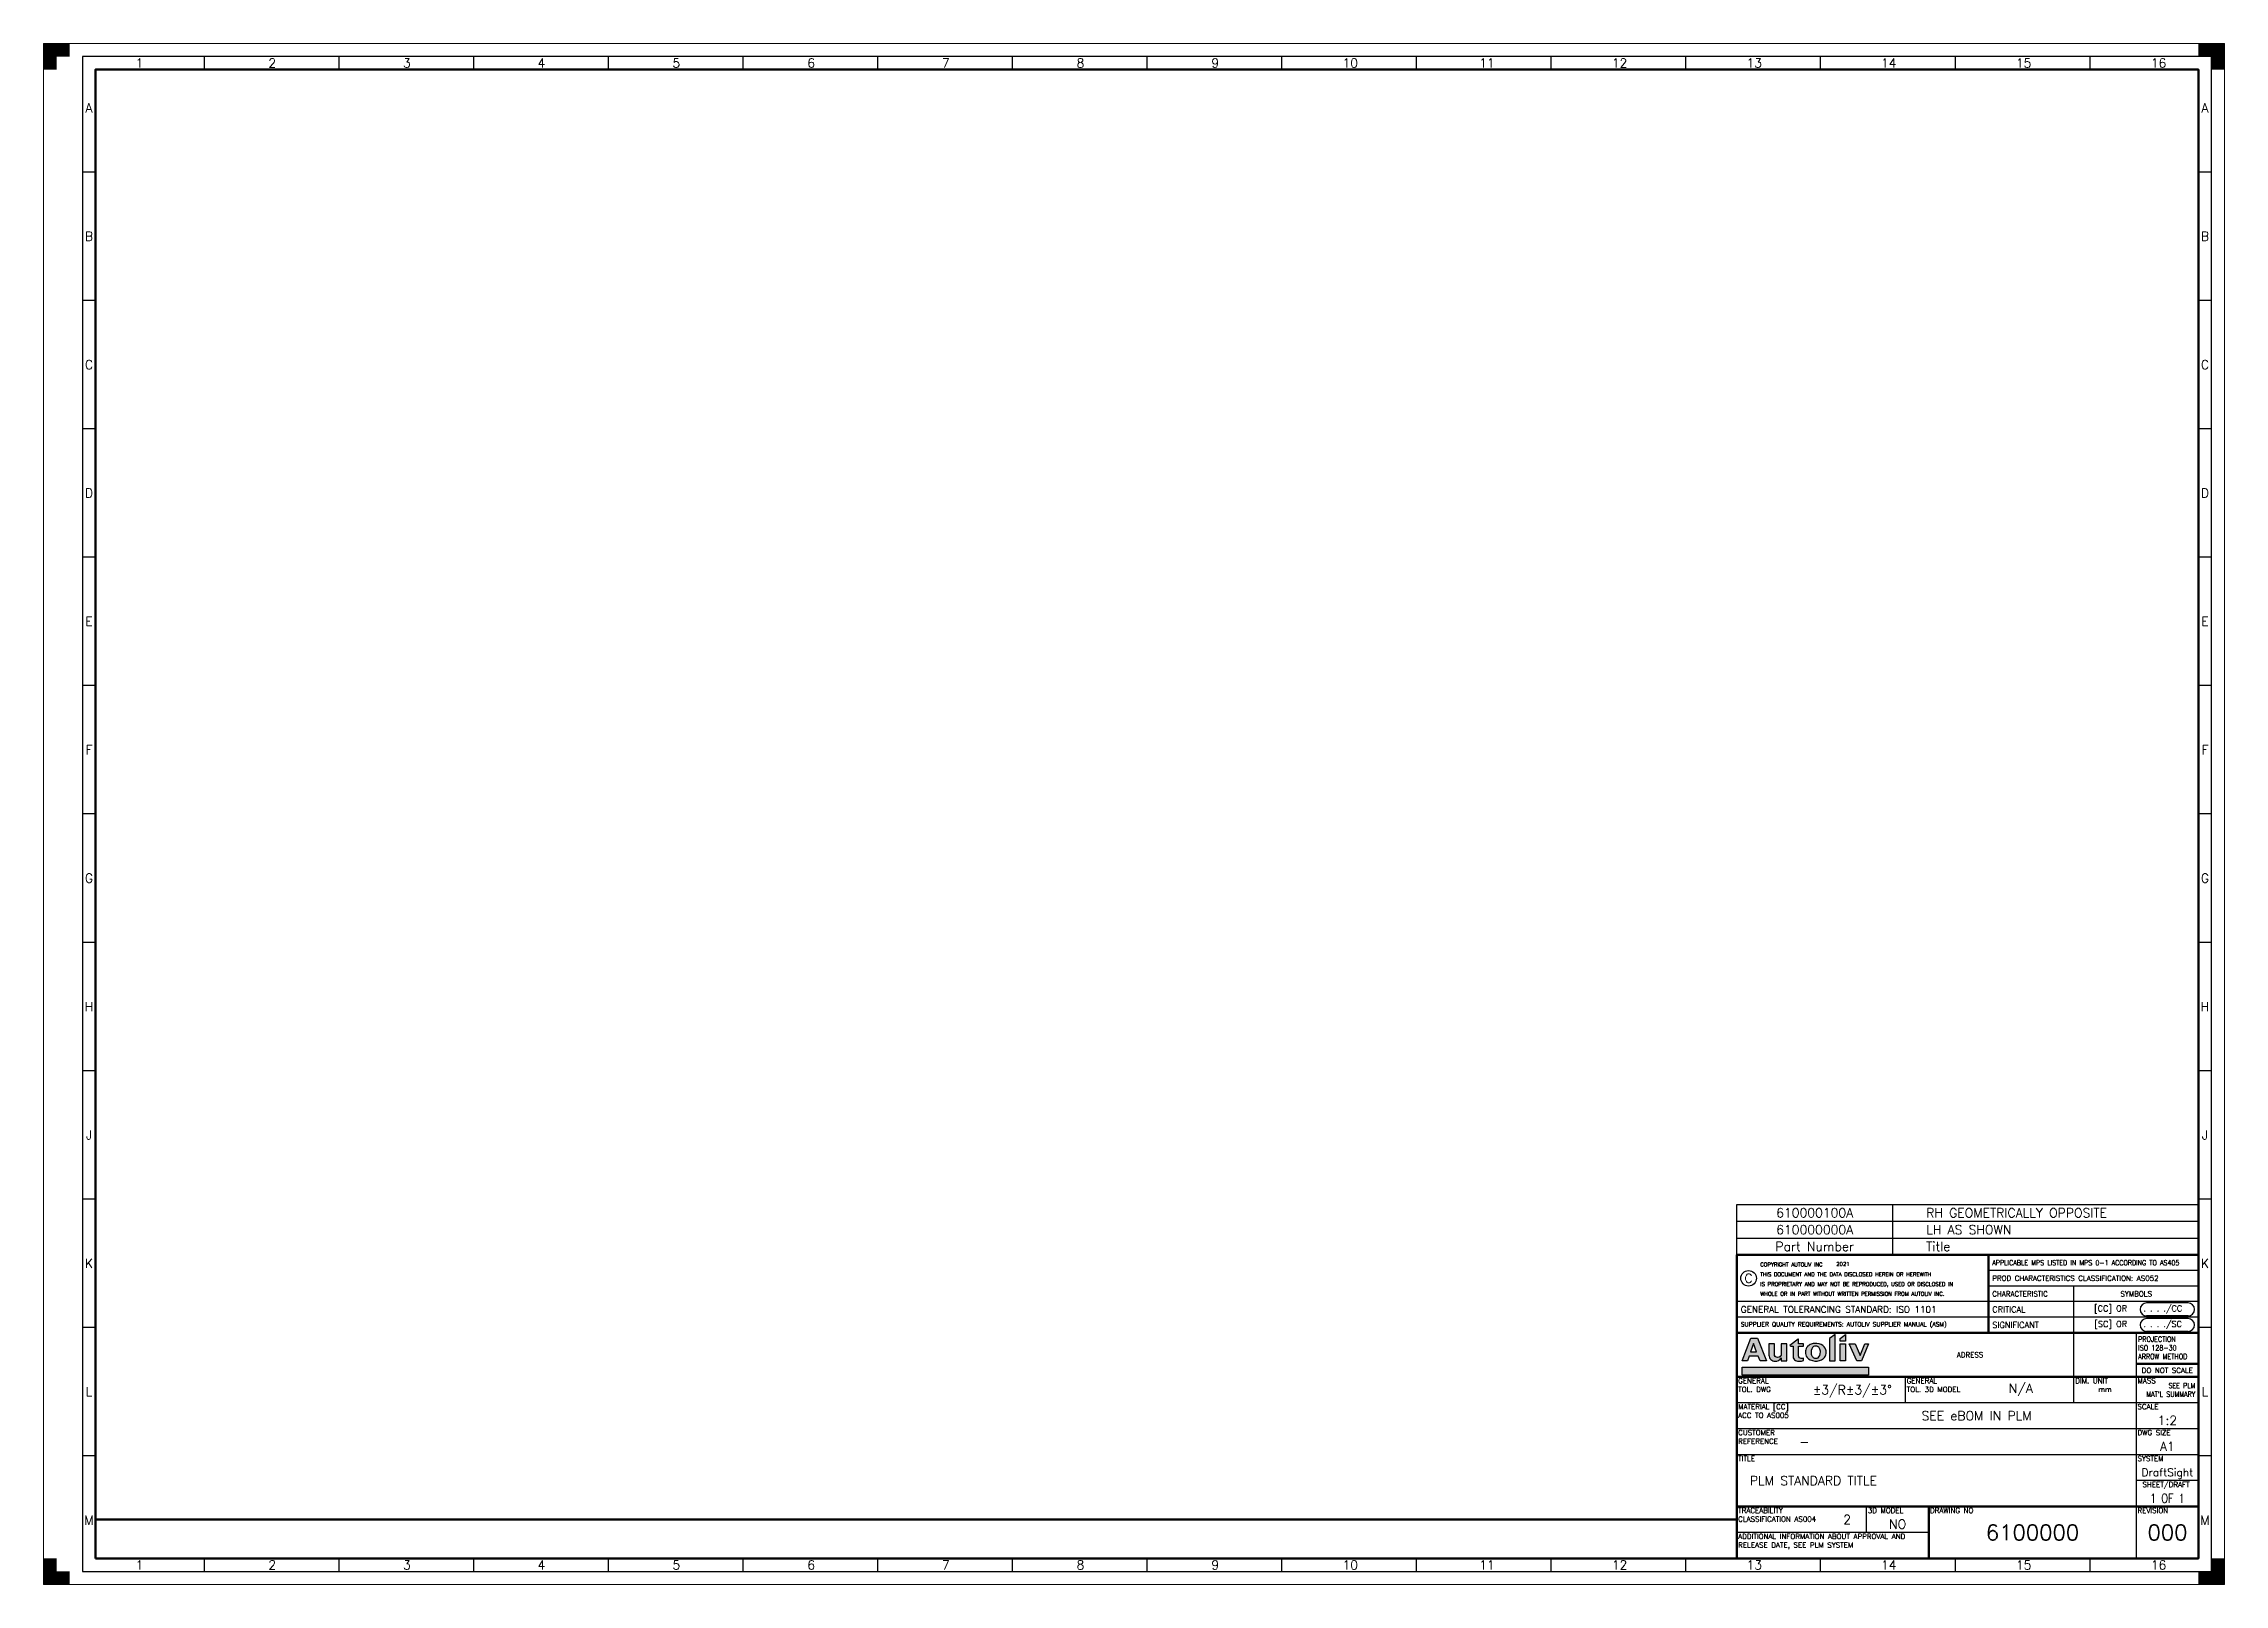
# Paper-space layout 'A1' of a CAD drawing. Header units: millimetres. Extents: x 0 to 841, y 0 to 594.
import ezdxf
from ezdxf.enums import TextEntityAlignment as Align

# ---------------------------------------------------------------- set-up
doc = ezdxf.new("R2010")
doc.units = ezdxf.units.MM
doc.layers.get('0').update_dxf_attribs({"lineweight": 25})
doc.layers.add('10 - EDGE VISIBLE', color=7, linetype='Continuous', lineweight=50)
doc.layers.add('32 - TEXT', color=7, linetype='Continuous', lineweight=25)
doc.styles.add('Header', font='simplex.shx', dxfattribs={"height": 5})
doc.styles.get("Standard").update_dxf_attribs({"font": 'simplex.shx', "height": 3.5})
doc.styles.add('standard 0.8', font='simplex.shx', dxfattribs={"width": 0.8, "height": 3.5})

# ---------------------------------------------------------------- blocks, each defined once
blk = doc.blocks.new('*U5')
at = {"layer": '32 - TEXT'}
for p, q in [((-178, 0), (-178, 6.5)), ((-178, 6.5), (0, 6.5)), ((-118, 6.5), (-118, 0))]:
    blk.add_line(p, q, dxfattribs=at)
at = {"layer": '32 - TEXT', "flags": 8}
blk.add_attdef('PART_NO', text='', height=3.5, dxfattribs=at).set_placement((-148, 3.25), align=Align.MIDDLE_CENTER)
blk.add_attdef('NAME_001', text='', height=3.5, dxfattribs=at).set_placement((-105, 5), align=Align.TOP_LEFT)
blk = doc.blocks.new('Part No_v3')
at = {"layer": '32 - TEXT'}
for p, q in [((-178, 0), (-178, 13)), ((-178, 13), (0, 13)), ((-118, 13), (-118, 0)), ((-178, 6.5), (0, 6.5))]:
    blk.add_line(p, q, dxfattribs=at)
at = {"layer": '32 - TEXT', "char_height": 3.5, "width": 60}
for s, insert, attachment_point in [('Part Number', (-148, 3.25), 5), ('Title', (-105, 3.25), 4)]:
    blk.add_mtext(s, dxfattribs=dict(at, insert=insert, attachment_point=attachment_point))
at = {"layer": '32 - TEXT', "flags": 8}
blk.add_attdef('PART_NO', text='', height=3.5, dxfattribs=at).set_placement((-148, 9.75), align=Align.MIDDLE_CENTER)
blk.add_attdef('NAME_001', text='', height=3.5, dxfattribs=at).set_placement((-105, 11.5), align=Align.TOP_LEFT)
blk = doc.blocks.new('ALV_A1')
at = {"layer": '10 - EDGE VISIBLE'}
blk.add_line((653, 25), (20, 25), dxfattribs=at)
blk.add_lwpolyline([(20, 10), (831, 10), (831, 584), (20, 584)], close=True, dxfattribs=at)
at = {"layer": '32 - TEXT'}
for p, q in [((61.87, 589), (61.87, 584)), ((113.82, 589), (113.82, 584)), ((165.76, 589), (165.76, 584)), ((217.7, 589), (217.7, 584)), ((269.64, 589), (269.64, 584)), ((321.58, 589), (321.58, 584)), ((373.52, 589), (373.52, 584)), ((425.47, 589), (425.47, 584)), ((477.41, 589), (477.41, 584)), ((529.35, 589), (529.35, 584)), ((581.29, 589), (581.29, 584)), ((633.23, 589), (633.23, 584)), ((685.17, 589), (685.17, 584)), ((737.12, 589), (737.12, 584)), ((789.06, 589), (789.06, 584)), ((20, 544.5), (15, 544.5)), ((836, 544.5), (831, 544.5)), ((20, 495), (15, 495)), ((836, 495), (831, 495)), ((20, 445.5), (15, 445.5)), ((836, 445.5), (831, 445.5)), ((20, 396), (15, 396)), ((836, 396), (831, 396)), ((20, 346.5), (15, 346.5)), ((836, 346.5), (831, 346.5)), ((20, 297), (15, 297)), ((836, 297), (831, 297)), ((20, 247.5), (15, 247.5)), ((836, 247.5), (831, 247.5)), ((20, 198), (15, 198)), ((836, 198), (831, 198)), ((20, 148.5), (15, 148.5)), ((836, 148.5), (831, 148.5)), ((20, 99), (15, 99)), ((836, 99), (831, 99)), ((20, 49.5), (15, 49.5)), ((836, 49.5), (831, 49.5)), ((61.87, 10), (61.87, 5)), ((113.82, 10), (113.82, 5)), ((165.76, 10), (165.76, 5)), ((217.7, 10), (217.7, 5)), ((269.64, 10), (269.64, 5)), ((321.58, 10), (321.58, 5)), ((373.52, 10), (373.52, 5)), ((425.47, 10), (425.47, 5)), ((477.41, 10), (477.41, 5)), ((529.35, 10), (529.35, 5)), ((581.29, 10), (581.29, 5)), ((633.23, 10), (633.23, 5)), ((685.17, 10), (685.17, 5)), ((737.12, 10), (737.12, 5)), ((789.06, 10), (789.06, 5))]:
    blk.add_line(p, q, dxfattribs=at)
at = {"layer": '32 - TEXT', "lineweight": 18}
blk.add_lwpolyline([(0, 594), (0, 0), (841, 0), (841, 594)], close=True, dxfattribs=at)
at = {"layer": '32 - TEXT'}
blk.add_lwpolyline([(836, 589), (15, 589), (15, 5), (836, 5)], close=True, dxfattribs=at)
at = {"layer": '32 - TEXT', "lineweight": 5}
for points in [[(5, 589), (10, 589), (0, 594), (10, 594)], [(5, 589), (0, 594), (5, 584), (0, 584)], [(841, 594), (836, 589), (831, 594), (831, 589)], [(841, 594), (841, 584), (836, 589), (836, 584)], [(5, 5), (5, 10), (0, 0), (0, 10)], [(841, 0), (841, 10), (836, 5), (836, 10)], [(5, 5), (0, 0), (10, 5), (10, 0)], [(841, 0), (836, 5), (831, 0), (831, 5)]]:
    blk.add_solid(points, dxfattribs=at)
at = {"layer": '32 - TEXT', "style": 'Header', "width": 0.98819}
for s, p in [('1', (35.49, 584.75)), ('2', (86.69, 584.75)), ('3', (138.63, 584.75)), ('4', (190.49, 584.75)), ('5', (242.52, 584.75)), ('6', (294.54, 584.75)), ('7', (346.4, 584.75)), ('8', (398.34, 584.75)), ('9', (450.37, 584.75)), ('10', (500.91, 584.75)), ('11', (553.59, 584.75)), ('12', (604.79, 584.75)), ('13', (656.73, 584.75)), ('14', (708.59, 584.75)), ('15', (760.62, 584.75)), ('16', (812.64, 584.75)), ('1', (35.49, 5.75)), ('2', (86.69, 5.75)), ('3', (138.63, 5.75)), ('4', (190.49, 5.75)), ('5', (242.52, 5.75)), ('6', (294.54, 5.75)), ('7', (346.4, 5.75)), ('8', (398.34, 5.75)), ('9', (450.37, 5.75)), ('10', (500.91, 5.75)), ('11', (553.59, 5.75)), ('12', (604.79, 5.75)), ('13', (656.73, 5.75)), ('14', (708.59, 5.75)), ('15', (760.62, 5.75)), ('16', (812.64, 5.75))]:
    blk.add_text(s, height=3.5, dxfattribs=at).set_placement(p)
for s, p in [('A', (17.5, 567.5)), ('A', (833.5, 567.5)), ('B', (17.5, 518)), ('B', (833.5, 518)), ('C', (17.5, 468.5)), ('C', (833.5, 468.5)), ('D', (17.5, 419)), ('D', (833.5, 419)), ('E', (17.5, 369.5)), ('E', (833.5, 369.5)), ('F', (17.5, 320)), ('F', (833.5, 320)), ('G', (17.5, 270.5)), ('G', (833.5, 270.5)), ('H', (17.5, 221)), ('H', (833.5, 221)), ('J', (17.5, 171.5)), ('J', (833.5, 171.5)), ('K', (17.5, 122)), ('K', (833.5, 122)), ('L', (17.5, 72.5)), ('L', (833.5, 72.5)), ('M', (17.5, 23)), ('M', (833.5, 23))]:
    blk.add_text(s, height=3.5, dxfattribs=at).set_placement(p, align=Align.CENTER)
blk = doc.blocks.new('ALV_TITLE_BLOCK')
at = {"layer": '32 - TEXT'}
h = blk.add_hatch(color=256, dxfattribs=at)
h.paths.add_polyline_path([(-170.02, 84.95), (-172.57, 84.95), (-176, 76.18), (-173.94, 76.18), (-173.29, 78.02), (-169.75, 78.02), (-169.04, 76.18), (-166.64, 76.18)])
h.paths.add_polyline_path([(-170.38, 79.66), (-172.71, 79.66), (-171.59, 82.8)], flags=16)
h.paths.add_polyline_path([(-163.55, 82.79), (-165.64, 82.79), (-165.64, 78.4, 0.415654), (-163.26, 76.03, 0.266964), (-160.86, 77.31), (-160.86, 76.18), (-158.73, 76.18), (-158.73, 82.79), (-160.86, 82.79), (-160.86, 78.84, -0.414215), (-162.19, 77.5), (-162.39, 77.5, -0.414212), (-163.55, 78.67)])
h.paths.add_polyline_path([(-154.22, 81.86), (-152.33, 81.86), (-152.33, 82.79), (-154.22, 82.79), (-154.22, 84.5, 0.629411), (-154.38, 84.58), (-157.53, 82.06, 0.277351), (-157.23, 81.86), (-156.3, 81.86), (-156.3, 77.71, 0.294635), (-155.44, 76.37, 0.052174), (-154.61, 76.1, 0.052779), (-153.95, 76.03, 0.082763), (-152.33, 76.3), (-152.33, 77.26, -0.098418), (-153.21, 77.06, -0.404443), (-154.22, 78.1)])
h.paths.add_polyline_path([(-143.71, 80.48), (-143.92, 81.05), (-144.28, 81.6), (-144.81, 82.08), (-145.48, 82.48), (-146.28, 82.77), (-147.16, 82.92), (-148.07, 82.92), (-148.52, 82.85), (-148.96, 82.75), (-149.37, 82.62), (-149.76, 82.44), (-150.12, 82.24), (-150.44, 82.02), (-150.71, 81.77), (-150.95, 81.5), (-151.14, 81.23), (-151.3, 80.94), (-151.45, 80.48, 0.106614), (-151.45, 78.54), (-151.24, 77.97), (-150.88, 77.43), (-150.35, 76.94), (-149.68, 76.54), (-148.88, 76.25), (-148, 76.1), (-147.09, 76.1), (-146.64, 76.17), (-146.2, 76.27), (-145.79, 76.41), (-145.4, 76.58), (-145.04, 76.78), (-144.72, 77), (-144.45, 77.25), (-144.21, 77.52), (-144.02, 77.79), (-143.86, 78.08), (-143.71, 78.54, 0.106723)])
h.paths.add_polyline_path([(-149.39, 79.43), (-149.33, 80.16), (-149.13, 80.81), (-148.82, 81.31), (-148.46, 81.64), (-148.06, 81.81, -0.108708), (-147.1, 81.81), (-146.85, 81.73), (-146.64, 81.6), (-146.45, 81.43), (-146.27, 81.21), (-146.1, 80.96), (-145.97, 80.65), (-145.86, 80.32), (-145.8, 79.96), (-145.77, 79.59), (-145.83, 78.86), (-146.03, 78.22), (-146.34, 77.71), (-146.7, 77.38), (-147.1, 77.21, -0.108718), (-148.06, 77.21), (-148.31, 77.3), (-148.52, 77.42), (-148.71, 77.59), (-148.89, 77.81), (-149.06, 78.07), (-149.19, 78.37), (-149.3, 78.7), (-149.36, 79.06)], flags=16)
h.paths.add_polyline_path([(-140.13, 86.32), (-142.24, 84.75), (-142.24, 76.18), (-140.13, 76.18)])
h.paths.add_polyline_path([(-136.06, 82.79), (-138.17, 82.79), (-138.17, 76.18), (-136.06, 76.18)])
h.paths.add_polyline_path([(-136.06, 86.32), (-138.17, 84.75), (-138.17, 83.77), (-136.06, 83.77)])
h.paths.add_polyline_path([(-132.42, 82.79), (-134.64, 82.79), (-131.8, 76.18), (-129.99, 76.18), (-127.24, 82.79), (-128.61, 82.79), (-130.48, 78.29)])
h.paths.add_polyline_path([(-127.24, 73.68), (-176, 73.68), (-176, 70.68), (-127.24, 70.68)])
at = {"layer": '10 - EDGE VISIBLE'}
for p, q in [((-178, 0), (-178, 117)), ((-178, 117), (0, 117)), ((-81, 87), (-81, 117)), ((0, 117), (0, 0)), ((0, 87), (-178, 87)), ((0, 70), (-178, 70)), ((0, 75), (-24, 75)), ((0, 20), (-178, 20)), ((-104, 0), (-104, 20)), ((0, 0), (-178, 0))]:
    blk.add_line(p, q, dxfattribs=at)
at = {"layer": '32 - TEXT'}
for p, q in [((0, 111), (-81, 111)), ((0, 105), (-81, 105)), ((-48, 60), (-48, 105)), ((0, 99), (-178, 99)), ((0, 93), (-178, 93)), ((-4, 98.5), (-20, 98.5)), ((-4, 93.5), (-20, 93.5)), ((-24, 87), (-24, 0)), ((-4, 92.5), (-20, 92.5)), ((-4, 87.5), (-20, 87.5)), ((-113, 60), (-113, 70)), ((0, 60), (-178, 60)), ((0, 50), (-178, 50)), ((0, 40), (-178, 40)), ((0, 30), (-24, 30)), ((-128, 10), (-128, 20)), ((-104, 10), (-178, 10))]:
    blk.add_line(p, q, dxfattribs=at)
for points in [[(-170.02, 84.95), (-166.64, 76.18), (-169.04, 76.18), (-169.75, 78.02), (-173.29, 78.02), (-173.94, 76.18), (-176, 76.18), (-172.57, 84.95)], [(-142.24, 76.18), (-140.13, 76.18), (-140.13, 86.32), (-142.24, 84.75)], [(-136.06, 86.32), (-136.06, 83.77), (-138.17, 83.77), (-138.17, 84.75)], [(-171.59, 82.8), (-172.71, 79.66), (-170.38, 79.66)], [(-136.06, 82.79), (-136.06, 76.18), (-138.17, 76.18), (-138.17, 82.79)], [(-132.42, 82.79), (-130.48, 78.29), (-128.61, 82.79), (-127.24, 82.79), (-129.99, 76.18), (-131.8, 76.18), (-134.64, 82.79)], [(-127.24, 73.68), (-127.24, 70.68), (-176, 70.68), (-176, 73.68)]]:
    blk.add_lwpolyline(points, close=True, dxfattribs=at)
for points in [[(-153.95, 76.03, 0.082763), (-152.33, 76.3), (-152.33, 77.26, -0.098418), (-153.21, 77.06, -0.404443), (-154.22, 78.1), (-154.22, 81.86), (-152.33, 81.86), (-152.33, 82.79), (-154.22, 82.79), (-154.22, 84.5, 0.629411), (-154.38, 84.58), (-157.53, 82.06, 0.302776), (-157.2, 81.86), (-156.3, 81.86), (-156.3, 77.71, 0.29723), (-155.42, 76.37, 0.051336), (-154.61, 76.1, 0.052779)], [(-165.64, 82.79), (-165.64, 78.4, 0.415654), (-163.26, 76.03, 0.266964), (-160.86, 77.31), (-160.86, 76.18), (-158.73, 76.18), (-158.73, 82.79), (-160.86, 82.79), (-160.86, 78.84, -0.414215), (-162.19, 77.5), (-162.39, 77.5, -0.414212), (-163.55, 78.67), (-163.55, 82.79)], [(-143.71, 78.54, 0.106723), (-143.71, 80.48), (-143.92, 81.05), (-144.28, 81.6), (-144.81, 82.08), (-145.48, 82.48), (-146.28, 82.77), (-147.16, 82.92), (-148.07, 82.92), (-148.52, 82.85), (-148.96, 82.75), (-149.37, 82.62), (-149.76, 82.44), (-150.12, 82.24), (-150.44, 82.02), (-150.71, 81.77), (-150.95, 81.5), (-151.14, 81.23), (-151.3, 80.94), (-151.45, 80.48, 0.106614), (-151.45, 78.54), (-151.24, 77.97), (-150.88, 77.43), (-150.35, 76.94), (-149.68, 76.54), (-148.88, 76.25), (-148, 76.1), (-147.09, 76.1), (-146.64, 76.17), (-146.2, 76.27), (-145.79, 76.41), (-145.4, 76.58), (-145.04, 76.78), (-144.72, 77), (-144.45, 77.25), (-144.21, 77.52), (-144.02, 77.79), (-143.86, 78.08)], [(-147.1, 77.21), (-146.7, 77.38), (-146.34, 77.71), (-146.03, 78.22), (-145.83, 78.86), (-145.77, 79.59), (-145.8, 79.96), (-145.86, 80.32), (-145.97, 80.65), (-146.1, 80.96), (-146.27, 81.21), (-146.45, 81.43), (-146.64, 81.6), (-146.85, 81.73), (-147.1, 81.81, 0.108708), (-148.06, 81.81), (-148.46, 81.64), (-148.82, 81.31), (-149.13, 80.81), (-149.33, 80.16), (-149.39, 79.43), (-149.36, 79.06), (-149.3, 78.7), (-149.19, 78.37), (-149.06, 78.07), (-148.89, 77.81), (-148.71, 77.59), (-148.52, 77.42), (-148.31, 77.3), (-148.06, 77.21, 0.108718)]]:
    blk.add_lwpolyline(points, format="xyb", close=True, dxfattribs=at)
blk.add_lwpolyline([(-165.64, 78.4), (-165.64, 78.4)], dxfattribs=at)
blk.add_circle((-173.5, 108), 3, dxfattribs=at)
for centre, start, end in [((-20, 96), 90, 270), ((-4, 96), 270, 90), ((-20, 90), 90, 270), ((-4, 90), 270, 90)]:
    blk.add_arc(centre, 2.5, start, end, dxfattribs=at)
at = {"flags": 8}
blk.add_attdef('YEAR', (-139.65, 112.78), '', height=1.5, dxfattribs=at)
at = {"layer": '32 - TEXT'}
for s, insert, char_height, width, attachment_point in [('C', (-173.5, 108), 3.5, 6, 5), ('\\pxsm1.5,ql;COPYRIGHT AUTOLIV INC  \\PTHIS DOCUMENT AND THE DATA DISCLOSED HEREIN OR HEREWITH \\PIS PROPRIETARY AND MAY NOT BE REPRODUCED, USED OR DISCLOSED IN \\PWHOLE OR IN PART WITHOUT WRITTEN PERMISSION FROM AUTOLIV INC.', (-125.75, 107.65), 1.5, 86.5, 5), ('{\\W0.8;APPLICABLE MPS LISTED IN MPS 0-1 ACCORDING TO AS405}', (-79.5, 114), 2, 81, 4), ('CHARACTERISTIC', (-79.5, 102), 2, 33, 4), ('PROD CHARACTERISTICS CLASSIFICATION: AS052', (-79.5, 108), 2, 81, 4), ('SYMBOLS', (-24, 102), 2, 33, 5), ('\\pxql;GENERAL TOLERANCING STANDARD: ISO 1101', (-176.5, 96), 2.5, 99.7153, 4), ('CRITICAL', (-79.5, 96), 2.3, 31.5, 4), ('[CC] OR    . . . ./CC', (-23.25, 96), 2.3, 43.5, 5), ('\\pxql;SUPPLIER QUALITY REQUIREMENTS: AUTOLIV SUPPLIER MANUAL (ASM)', (-176.5, 90), 1.7, 99.7153, 4), ('SIGNIFICANT', (-79.5, 90), 2.3, 31.5, 4), ('[SC] OR    . . . ./SC', (-23.25, 90), 2.3, 43.5, 5), ('\\pxql;{\\W0.9;PROJECTION\\PISO 128-30\\PARROW METHOD}', (-23.24, 85.51), 2, 24, 1), ('\\pxql;GENERAL \\PTOL. DWG', (-177.5, 69.5), 2, 22, 1), ('\\pxql;GENERAL\\PTOL. 3D MODEL', (-112.5, 69.5), 2, 27.3945, 1), ('N/A', (-68.5, 65), 3.5, 41, 5), ('DIM. UNIT\\P\\pxqc;mm', (-47.5, 69.5), 2, 23, 1), ('\\pxql;MASS', (-23.5, 69.5), 2, 22, 1), ('\\pxqc;DO NOT SCALE', (-12, 72.5), 2, 24, 5), ('\\pxql;MATERIAL [CC]\\PACC TO AS005', (-177.5, 59.5), 2, 27.6296, 1), ('\\pxql;SCALE', (-23.5, 59.5), 2, 22, 1), ('\\pxql;CUSTOMER\\PREFERENCE', (-177.5, 49.5), 2, 22, 1), ('\\pxql;DWG SIZE', (-23.5, 49.5), 2, 22, 1), ('\\pxql;TITLE', (-177.5, 39.5), 2, 22, 1), ('\\pxql;SYSTEM', (-23.5, 39.5), 2, 22, 1), ('\\pxqc;SHEET/DRAFT', (-23.5, 29.5), 2, 22, 1), ('\\pxql;TRACEABILITY\\PCLASSIFICATION AS004', (-177.5, 19.5), 2, 38.3521, 1), ('\\pxql;3D MODEL', (-127.5, 19.5), 2, 22, 1), ('\\pxql;DRAWING NO', (-103.5, 19.5), 2, 22, 1), ('\\pxql;REVISION', (-23.5, 19.5), 2, 22, 1), ('\\pxql;ADDITIONAL INFORMATION ABOUT APPROVAL AND RELEASE DATE, SEE PLM SYSTEM', (-177.5, 9.5), 2, 72.5007, 1)]:
    blk.add_mtext(s, dxfattribs=dict(at, insert=insert, char_height=char_height, width=width, attachment_point=attachment_point))
at = {"layer": '32 - TEXT', "insert": (-23.2, 70.96), "char_height": 2, "width": 22, "attachment_point": 1, "style": 'standard 0.8'}
blk.add_mtext("\\pxqr;\\PSEE PLM\\PMAT'L SUMMARY", dxfattribs=at)
at = {"layer": '32 - TEXT', "flags": 8}
for tag, height, p in [('NUM_CC', 2.3, (-53.5, 96)), ('NUM_SC', 2.3, (-53.5, 90)), ('ADRESS_001', 2, (-87.62, 78.5)), ('TOL', 3.5, (-133.5, 65)), ('MATERIAL', 3.5, (-85.56, 55)), ('SCALE', 3.5, (-12, 53.2)), ('DWG_SIZE', 3.5, (-12, 43.2)), ('SYSTEM', 3, (-12, 33.2)), ('TRACE', 3.5, (-135.5, 15)), ('3D', 3.5, (-116, 13.2)), ('DWG_NO', 6, (-64, 10)), ('REV', 6, (-12, 10))]:
    blk.add_attdef(tag, text='', height=height, dxfattribs=at).set_placement(p, align=Align.MIDDLE_CENTER)
for tag, p in [('CUST_REF', (-154, 45)), ('TITLE_001', (-173, 30))]:
    blk.add_attdef(tag, text='', height=3.5, dxfattribs=at).set_placement(p, align=Align.MIDDLE_LEFT)
at = {"layer": '32 - TEXT', "width": 0.8, "flags": 8}
blk.add_attdef('SH', text='', height=3.5, dxfattribs=at).set_placement((-12, 23.2), align=Align.MIDDLE_CENTER)

psp = doc.layouts.new('A1')

# ---------------------------------------------------------------- block references
ref = psp.add_blockref('ALV_TITLE_BLOCK', (831, 10))
ref.add_attrib('DWG_NO', '6100000', dxfattribs={"layer": '32 - TEXT', "height": 6, "flags": 8}).set_placement((767, 20), align=Align.MIDDLE_CENTER)
ref.add_attrib('REV', '000', dxfattribs={"layer": '32 - TEXT', "height": 6, "flags": 8}).set_placement((819, 20), align=Align.MIDDLE_CENTER)
ref.add_attrib('TITLE_001', 'PLM STANDARD TITLE', (658, 38.25), dxfattribs={"layer": '32 - TEXT', "height": 3.5, "flags": 8})
ref.add_attrib('SH', '1 OF 1', dxfattribs={"layer": '32 - TEXT', "height": 3.5, "width": 0.8, "flags": 8}).set_placement((819, 33.2), align=Align.MIDDLE_CENTER)
ref.add_attrib('CUST_REF', '-', dxfattribs={"layer": '32 - TEXT', "height": 3.5, "flags": 8}).set_placement((677, 55), align=Align.MIDDLE_LEFT)
ref.add_attrib('MATERIAL', 'SEE eBOM IN PLM', dxfattribs={"layer": '32 - TEXT', "height": 3.5, "flags": 8}).set_placement((745.44, 65), align=Align.MIDDLE_CENTER)
ref.add_attrib('TOL', '%%p3/R%%p3/%%p3%%d', dxfattribs={"layer": '32 - TEXT', "height": 3.5, "flags": 8}).set_placement((697.5, 75), align=Align.MIDDLE_CENTER)
ref.add_attrib('TRACE', '2', dxfattribs={"layer": '32 - TEXT', "height": 3.5, "flags": 8}).set_placement((695.5, 25), align=Align.MIDDLE_CENTER)
ref.add_attrib('3D', 'NO', dxfattribs={"layer": '32 - TEXT', "height": 3.5, "flags": 8}).set_placement((715, 23.2), align=Align.MIDDLE_CENTER)
ref.add_attrib('SCALE', '1:2', dxfattribs={"layer": '32 - TEXT', "height": 3.5, "flags": 8}).set_placement((819, 63.2), align=Align.MIDDLE_CENTER)
ref.add_attrib('DWG_SIZE', 'A1', dxfattribs={"layer": '32 - TEXT', "height": 3.5, "flags": 8}).set_placement((819, 53.2), align=Align.MIDDLE_CENTER)
ref.add_attrib('SYSTEM', 'DraftSight', dxfattribs={"layer": '32 - TEXT', "height": 3, "flags": 8}).set_placement((819, 43.2), align=Align.MIDDLE_CENTER)
ref.add_attrib('YEAR', '2021', (691.35, 122.78), dxfattribs={"height": 1.5, "flags": 8})
ref.add_attrib('ADRESS_001', 'ADRESS', (737.8, 87.5), dxfattribs={"layer": '32 - TEXT', "height": 2, "flags": 8})
at = {"layer": '32 - TEXT'}
psp.add_blockref('ALV_A1', (0, 0), dxfattribs=at)
ref = psp.add_blockref('*U5', (831, 140), dxfattribs=at)
ref.add_attrib('PART_NO', '610000100A', dxfattribs={"height": 3.5}).set_placement((683, 143.25), align=Align.MIDDLE_CENTER)
ref.add_attrib('NAME_001', 'RH GEOMETRICALLY OPPOSITE', (726, 141.5), dxfattribs={"height": 3.5})
ref = psp.add_blockref('Part No_v3', (831, 127), dxfattribs=at)
ref.add_attrib('PART_NO', '610000000A', dxfattribs={"height": 3.5, "flags": 8}).set_placement((683, 136.75), align=Align.MIDDLE_CENTER)
ref.add_attrib('NAME_001', 'LH AS SHOWN', (726, 135), dxfattribs={"height": 3.5, "flags": 8})

doc.saveas('drawing.dxf')
